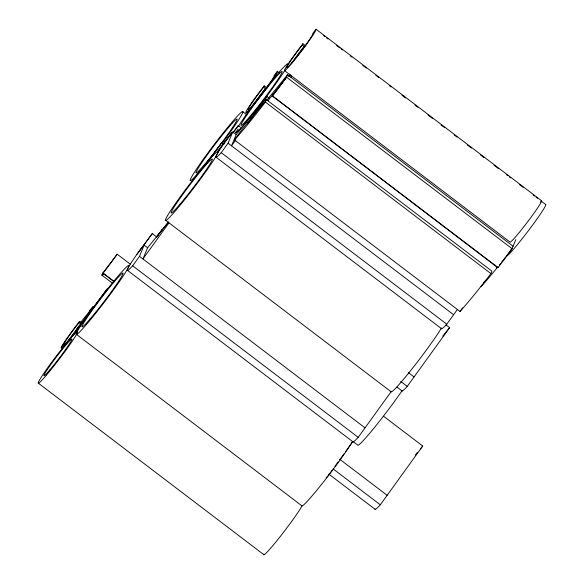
<?xml version="1.0" encoding="UTF-8"?>
<svg xmlns="http://www.w3.org/2000/svg" width="584" height="584" viewBox="0 0 584 584"><rect width="100%" height="100%" fill="white"/><g stroke="black" fill="none" stroke-linecap="round" stroke-linejoin="round"><path stroke-width="0.88" d="M391.046 391.806L358.204 437.328L132.663 265.808L139.496 256.339L144.153 245.149L147.599 247.762L142.941 258.96L168.951 222.906M457.33 309.578L446.782 324.193L221.241 152.672L228.074 143.204L232.731 132.013L236.177 134.627L231.519 145.825L235.768 139.934M234.454 139.934A60.816 3.913 -52.7 0 0 265.37 102.069L266.377 99.652L491.918 271.173L490.91 273.597A60.816 3.913 -52.7 0 1 459.995 311.454L234.454 139.934L240.754 131.159L266.377 99.652M497.685 267.625L272.494 96.024A33.865 2.183 -52.7 0 0 286.518 77.161L287.532 74.737L513.073 246.258M290.971 77.358L291.664 75.701M496.291 267.925L498.035 267.552A33.865 2.183 -52.7 0 0 512.058 248.682L515.825 239.637M79.585 321.346A26.01 1.672 -52.7 0 0 61.203 347.743A26.01 1.672 -52.7 0 0 77.066 330.091A26.01 1.672 -52.7 0 0 92.688 306.775L89.454 311.024A21.535 1.387 -52.7 0 1 76.701 330.172A21.535 1.387 -52.7 0 1 63.444 344.925A21.535 1.387 -52.7 0 1 79.044 322.609L79.585 321.346L81.767 322.996M79.373 327.164L80.767 323.916L79.044 322.609M279.495 72.971L277.32 71.314L274.086 75.57A21.535 1.387 -52.7 0 1 261.333 94.718A21.535 1.387 -52.7 0 1 248.076 109.463A21.535 1.387 -52.7 0 1 263.676 87.147L264.216 85.885L267.122 88.096M264.004 91.71L265.399 88.461L263.676 87.147M284.554 70.627L510.095 242.148A26.01 1.672 -52.7 0 0 527.316 222.241A26.01 1.672 -52.7 0 0 541.551 200.721L316.01 29.2L312.783 33.456A21.535 1.387 -52.7 0 1 300.023 52.604A21.535 1.387 -52.7 0 1 286.773 67.35A21.535 1.387 -52.7 0 1 302.373 45.034L302.913 43.771L305.812 45.975M302.702 49.596L304.096 46.34L302.373 45.034M65.101 341.881L61.43 346.998A60.816 3.913 -52.7 0 0 62.868 345.414M288.73 76.307L289.795 74.825M459.995 311.454L462.616 307.804M482.72 284.35L481.143 286.547A60.816 3.913 -52.7 0 0 497.707 267.012M483.771 282.89L484.822 281.43M247.441 123.75L267.085 96.521L269.268 98.178M332.303 469.989L328.106 475.814A39.42 2.533 -52.7 0 1 326.193 477.821M334.931 466.346L338.121 461.937M339.713 459.725L343.961 453.841M345.553 451.636L352.984 441.329M401.923 390.608A39.42 2.533 -52.7 0 0 407.245 386.396L449.644 327.631L446.015 324.865M375.001 509A39.42 2.533 -52.7 0 0 380.315 504.788L422.714 446.015L383.52 416.209M113.916 281.605L102.777 273.137L117.158 254.193L130.21 264.121M232.797 132.641L238.265 125.669L240.44 127.327M156.439 236.958L162.432 229.278A33.865 2.183 -52.7 0 1 159.228 233.768M235.564 132.546L238.184 129.028M272.144 96.105L286.518 77.161L512.058 248.682A60.816 3.913 -52.7 0 1 506.722 255.617M540.477 202.137L541.551 200.721M232.731 132.013L226.796 139.328A39.42 2.533 -52.7 0 0 221.241 152.672M80.256 322.821L93.352 306.709M144.153 245.149L138.218 252.463A39.42 2.533 -52.7 0 0 132.663 265.808M236.177 134.627L267.085 96.521M266.457 100.645L287.532 74.737M147.599 247.762L168.207 222.358M442.774 336.092L449.644 327.631M415.275 455.191L417.56 452.366M420.422 448.841L422.714 446.015M112.588 283.306L101.718 275.042L103.492 273.027M221.869 142.554L207.846 161.418A33.865 2.183 -52.7 0 0 221.869 142.554L224.044 144.204M206.437 163.403L207.619 162.053M217.737 151.935L219.511 149.92M152.242 233.593L138.218 252.463A33.865 2.183 -52.7 0 0 152.242 233.593L156.6 236.907M136.809 254.441L137.992 253.098M510.263 250.726L512.058 248.682M102.777 273.137L103.127 273.064A33.865 2.183 -52.7 0 0 117.158 254.193M101.718 275.042L104.499 274.443M323.602 35.631L325.054 36.734M326.507 37.836L327.952 38.938M336.654 45.559L339.559 47.764M341.012 48.866L342.458 49.968M350.437 56.035L351.889 57.137M362.766 65.408L366.394 68.167M375.819 75.336L378.717 77.548M389.601 85.819L391.046 86.921M401.923 95.192L405.551 97.951M414.983 105.12L417.881 107.325M428.036 115.048L432.386 118.355M441.088 124.976L444.716 127.735M454.14 134.904L457.046 137.109M467.193 144.832L471.551 148.139M480.252 154.76L483.873 157.512M494.027 165.236L498.378 168.542M506.357 174.609L507.81 175.718M509.255 176.821L510.708 177.923M519.41 184.537L523.038 187.296M533.192 195.019L534.637 196.122M536.09 197.224L537.543 198.326M541.171 201.086L545.522 204.393A32.514 2.095 -52.7 0 1 529.593 229.096A32.514 2.095 -52.7 0 1 506.649 256.157M272.494 96.024L498.035 267.552M265.37 102.069L490.91 273.597M242.557 111.58L246.908 114.887M228.074 143.204L453.615 314.725M216.102 157.242L441.643 328.763M408.267 372.512L414.071 376.928M400.712 381.432L407.245 386.396M397.025 387.104L402.099 390.966M165.761 220.394L391.302 391.915A43.347 2.789 -52.7 0 0 413.603 366.854A43.347 2.789 -52.7 0 0 441.424 328.026M139.496 256.339L365.036 427.86M352.904 441.416L357.977 445.271A43.347 2.789 -52.7 0 0 375.351 426.415A43.347 2.789 -52.7 0 0 402.252 390.426M127.524 270.377L353.064 441.898M103.127 273.064L114.004 281.335M339.968 459.44L387.148 495.32M333.172 468.937L380.315 504.788M328.755 474.055L375.169 509.358M76.489 334.413L302.03 505.934A43.347 2.789 -52.7 0 0 324.755 480.333A43.347 2.789 -52.7 0 0 352.488 441.475M38.478 383.279L264.019 554.8M316.01 29.2A26.01 1.672 -52.7 0 1 300.395 52.523A26.01 1.672 -52.7 0 1 284.532 70.168A26.01 1.672 -52.7 0 1 302.913 43.771M291.241 63.882A21.535 1.387 -52.7 0 1 304.096 46.34M290.365 74.942A32.514 2.095 -52.7 0 1 289.284 76.227M289.825 74.27A23.112 1.489 -52.7 0 1 288.262 75.913M286.518 77.161A60.816 3.913 -52.7 0 1 267.859 100.777M505.751 256.858A60.816 3.913 -52.7 0 1 503.35 259.931M502.868 260.537A60.816 3.913 -52.7 0 1 501.444 262.34M500.503 263.53A60.816 3.913 -52.7 0 1 499.371 264.939M277.32 71.314A26.01 1.672 -52.7 0 1 261.698 94.637A26.01 1.672 -52.7 0 1 245.835 112.281A26.01 1.672 -52.7 0 1 264.216 85.885M238.396 126.385A43.347 2.789 -52.7 0 1 271.589 81.125A43.347 2.789 -52.7 0 1 286.919 66.744M284.912 70.219A43.347 2.789 -52.7 0 1 257.004 108.865A43.347 2.789 -52.7 0 1 235.549 132.853M252.127 106.631A21.535 1.387 -52.7 0 1 265.399 88.461M238.265 125.669A33.865 2.183 -52.7 0 1 233.155 132.765M207.502 162.089A43.347 2.789 -52.7 0 1 196.042 169.769A43.347 2.789 -52.7 0 1 238.9 114.544A43.347 2.789 -52.7 0 1 222.037 143.357M213.08 155.067A43.347 2.789 -52.7 0 1 211.948 156.505M213.824 153.103A33.821 2.175 -52.7 0 1 199.005 166.922A33.821 2.175 -52.7 0 1 233.563 121.903A33.821 2.175 -52.7 0 1 219.715 145.431M219.183 146.124A33.821 2.175 -52.7 0 1 214.35 152.424M446.782 324.193A39.42 2.533 -52.7 0 1 441.467 328.412M158.096 235.323A33.865 2.183 -52.7 0 1 156.928 236.907M156.614 237.126A43.347 2.789 -52.7 0 1 168.557 221.935M88.943 313.564A60.816 3.913 -52.7 0 1 76.351 329.493M358.204 437.328A39.42 2.533 -52.7 0 1 352.889 441.548M67.124 342.684A21.535 1.387 -52.7 0 1 80.767 323.916M302.045 505.912A32.514 2.095 -52.7 0 1 279.269 537.733A32.514 2.095 -52.7 0 1 263.778 554.223M217.978 152.482L216.219 155.928A43.347 2.789 -52.7 0 1 174.12 212.313A43.347 2.789 -52.7 0 1 179.646 197.662A43.347 2.789 -52.7 0 1 217.963 151.3A33.865 2.183 -52.7 0 0 231.994 132.437L217.613 151.38L217.978 152.482M105.981 290.336L93.754 307.155A33.865 2.183 -52.7 0 0 107.777 288.284L105.981 290.336M249.186 117.362A33.821 2.175 -52.7 0 0 282.028 72.27A33.821 2.175 -52.7 0 0 253.741 105.281A33.821 2.175 -52.7 0 0 249.186 117.362M179.398 204.911A33.821 2.175 -52.7 0 0 212.24 159.812A33.821 2.175 -52.7 0 0 183.953 192.822A33.821 2.175 -52.7 0 0 179.398 204.911M86.607 324.295A43.347 2.789 -52.7 0 0 128.706 266.501A43.347 2.789 -52.7 0 0 92.454 308.812A43.347 2.789 -52.7 0 0 86.607 324.295M90.118 318.93A33.821 2.175 -52.7 0 0 122.968 273.83A33.821 2.175 -52.7 0 0 94.681 306.841A33.821 2.175 -52.7 0 0 90.118 318.93M49.91 369.811A23.112 1.489 -52.7 0 0 71.905 339.406A23.112 1.489 -52.7 0 0 51.932 362.963A23.112 1.489 -52.7 0 0 49.91 369.811M46.654 374.862A32.514 2.095 -52.7 0 0 77.599 332.092A32.514 2.095 -52.7 0 0 49.494 365.234A32.514 2.095 -52.7 0 0 46.654 374.862"/></g></svg>
